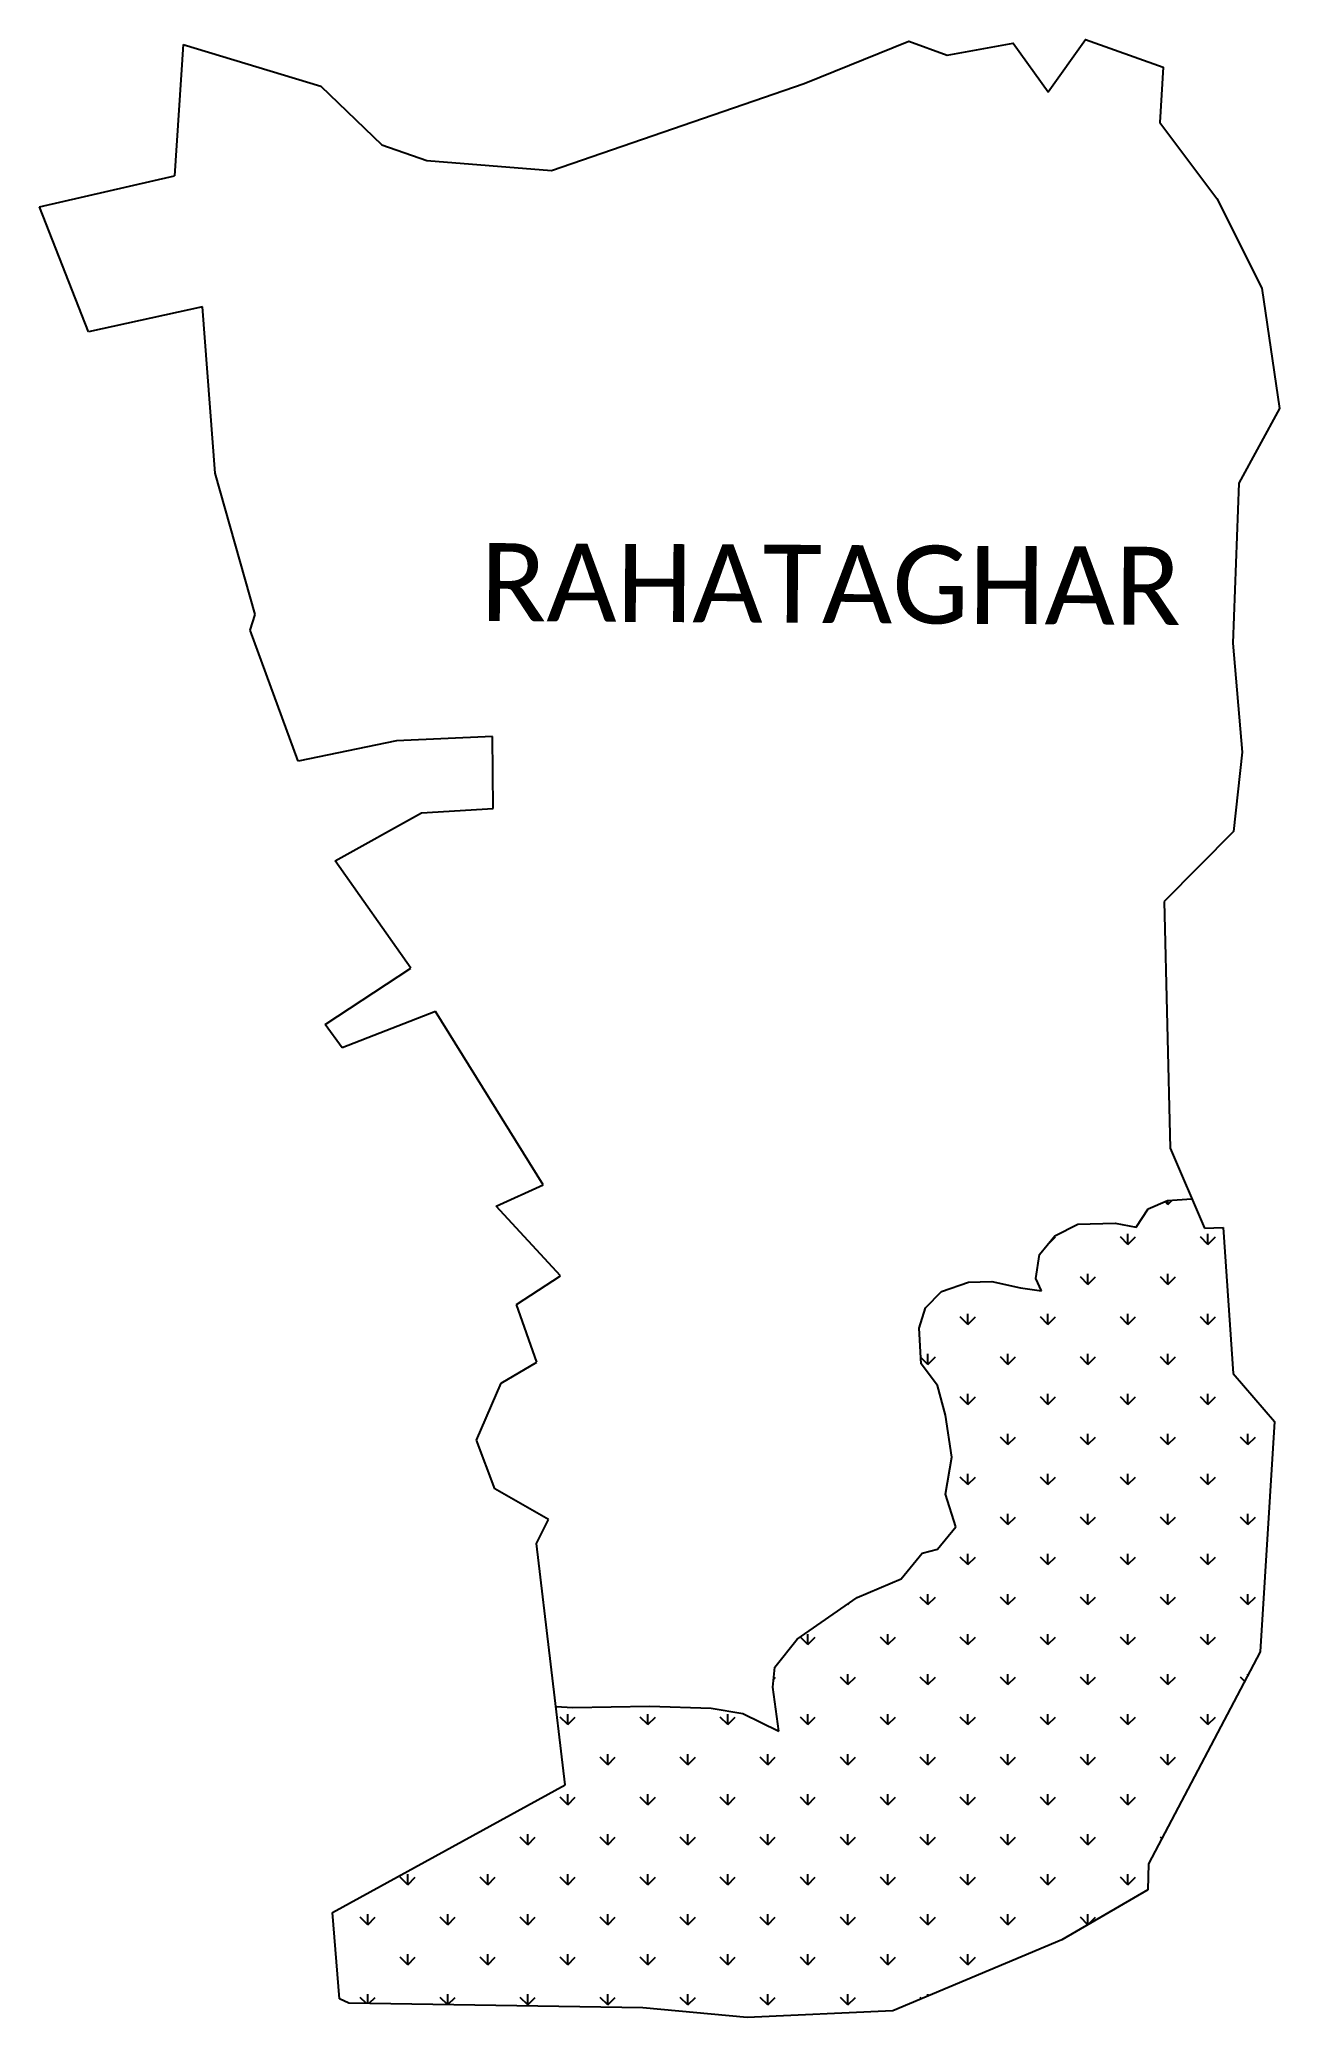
# Model space of a CAD drawing. Header units: metres. Extents: x 315559 to 316672, y 1897158 to 1898933.
import ezdxf

# ---------------------------------------------------------------- set-up
doc = ezdxf.new("R2010")
doc.units = ezdxf.units.M
for name, color, linetype in [('MANGROOVES', 112, 'Continuous'), ('village', 3, 'Continuous'), ('VILLAGE NAME', 250, 'Continuous')]:
    doc.layers.add(name, color=color, linetype=linetype)
doc.styles.get("Standard").update_dxf_attribs({"font": 'simplex.shx'})

msp = doc.modelspace()

# ---------------------------------------------------------------- linework, layer by layer
at = {"color": 3, "flags": 128}
msp.add_lwpolyline([(315688, 1898928.2), (315680.2, 1898810.3)], dxfattribs=at)
at = {"layer": 'MANGROOVES'}
for p, q in [((316543.5, 1897866.7), (316554.2, 1897883.2)), ((316554.2, 1897883.2), (316571.5, 1897890.9)), ((316571.5, 1897890.9), (316593.4, 1897892.4)), ((316470.6, 1897859.1), (316491, 1897869.6)), ((316491, 1897869.6), (316524.7, 1897870.4)), ((316524.7, 1897870.4), (316543.5, 1897866.7)), ((316456.6, 1897842.2), (316470.6, 1897859.1)), ((316453.3, 1897820.8), (316456.6, 1897842.2)), ((316368.6, 1897809.1), (316393, 1897817.5)), ((316393, 1897817.5), (316414, 1897818)), ((316414, 1897818), (316439.7, 1897812.5)), ((316439.7, 1897812.5), (316458.5, 1897809.8)), ((316458.5, 1897809.8), (316453.3, 1897820.8)), ((316348.8, 1897776.3), (316354.4, 1897794.3)), ((316354.4, 1897794.3), (316368.6, 1897809.1)), ((316350.4, 1897744.3), (316348.8, 1897776.3)), ((316365.2, 1897724.7), (316350.4, 1897744.3)), ((316372.3, 1897698.2), (316365.2, 1897724.7)), ((316378.1, 1897660.3), (316372.3, 1897698.2)), ((316372.3, 1897627.1), (316378.1, 1897660.3)), ((316381.6, 1897598), (316372.3, 1897627.1)), ((316365.2, 1897577.9), (316381.6, 1897598)), ((316332.6, 1897551.1), (316351.3, 1897574.4)), ((316351.3, 1897574.4), (316365.2, 1897577.9)), ((316293.1, 1897534.6), (316332.6, 1897551.1)), ((316239.2, 1897497), (316293.1, 1897534.6)), ((316219.2, 1897471.9), (316239.2, 1897497)), ((316217.2, 1897453.9), (316219.2, 1897471.9)), ((316022.4, 1897436.6), (316037.6, 1897435.8)), ((316037.6, 1897435.8), (316106.4, 1897437)), ((316106.4, 1897437), (316161.9, 1897435.1)), ((316222.7, 1897414.4), (316217.2, 1897453.9)), ((316161.9, 1897435.1), (316190.4, 1897430.5)), ((316190.4, 1897430.5), (316222.7, 1897414.4))]:
    msp.add_line(p, q, dxfattribs=at)
at = {"layer": 'MANGROOVES', "linetype": 'Continuous'}
for p, q in [((316572, 1897887.3), (316569.4, 1897890)), ((316572, 1897887.3), (316575.9, 1897891.2)), ((316572, 1897887.3), (316572, 1897891)), ((316464.4, 1897851.6), (316471, 1897858.1)), ((316536.1, 1897851.4), (316529.3, 1897858.1)), ((316536.1, 1897851.4), (316536.1, 1897860.9)), ((316536.1, 1897851.4), (316542.8, 1897858.1)), ((316607.9, 1897851.4), (316601.2, 1897858.1)), ((316607.9, 1897851.4), (316607.9, 1897860.9)), ((316607.9, 1897851.4), (316614.6, 1897858.1)), ((316500.1, 1897815.5), (316493.4, 1897822.2)), ((316500.1, 1897815.5), (316500.1, 1897825)), ((316500.1, 1897815.5), (316506.9, 1897822.2)), ((316572, 1897815.5), (316565.3, 1897822.2)), ((316572, 1897815.5), (316572, 1897825)), ((316572, 1897815.5), (316578.7, 1897822.2)), ((316392.4, 1897779.6), (316385.6, 1897786.3)), ((316392.4, 1897779.6), (316392.4, 1897789.1)), ((316392.4, 1897779.6), (316399.1, 1897786.3)), ((316464.2, 1897779.6), (316457.5, 1897786.3)), ((316464.2, 1897779.6), (316464.2, 1897789.1)), ((316464.2, 1897779.6), (316471, 1897786.3)), ((316536.1, 1897779.6), (316529.3, 1897786.3)), ((316536.1, 1897779.6), (316536.1, 1897789.1)), ((316536.1, 1897779.6), (316542.8, 1897786.3)), ((316607.9, 1897779.6), (316601.2, 1897786.3)), ((316607.9, 1897779.6), (316607.9, 1897789.1)), ((316607.9, 1897779.6), (316614.6, 1897786.3)), ((316356.5, 1897743.6), (316350.1, 1897750)), ((316356.5, 1897743.6), (316356.5, 1897753.2)), ((316356.5, 1897743.6), (316363.2, 1897750.4)), ((316428.3, 1897743.6), (316421.6, 1897750.4)), ((316428.3, 1897743.6), (316428.3, 1897753.2)), ((316428.3, 1897743.6), (316435, 1897750.4)), ((316500.1, 1897743.6), (316493.4, 1897750.4)), ((316500.1, 1897743.6), (316500.1, 1897753.2)), ((316500.1, 1897743.6), (316506.9, 1897750.4)), ((316572, 1897743.6), (316565.3, 1897750.4)), ((316572, 1897743.6), (316572, 1897753.2)), ((316572, 1897743.6), (316578.7, 1897750.4)), ((316392.4, 1897707.7), (316385.6, 1897714.5)), ((316392.4, 1897707.7), (316392.4, 1897717.2)), ((316392.4, 1897707.7), (316399.1, 1897714.5)), ((316464.2, 1897707.7), (316457.5, 1897714.5)), ((316464.2, 1897707.7), (316464.2, 1897717.2)), ((316464.2, 1897707.7), (316471, 1897714.5)), ((316536.1, 1897707.7), (316529.3, 1897714.5)), ((316536.1, 1897707.7), (316536.1, 1897717.2)), ((316536.1, 1897707.7), (316542.8, 1897714.5)), ((316607.9, 1897707.7), (316601.2, 1897714.5)), ((316607.9, 1897707.7), (316607.9, 1897717.2)), ((316607.9, 1897707.7), (316614.6, 1897714.5)), ((316428.3, 1897671.8), (316421.6, 1897678.5)), ((316428.3, 1897671.8), (316428.3, 1897681.3)), ((316428.3, 1897671.8), (316435, 1897678.5)), ((316500.1, 1897671.8), (316493.4, 1897678.5)), ((316500.1, 1897671.8), (316500.1, 1897681.3)), ((316500.1, 1897671.8), (316506.9, 1897678.5)), ((316572, 1897671.8), (316565.3, 1897678.5)), ((316572, 1897671.8), (316572, 1897681.3)), ((316572, 1897671.8), (316578.7, 1897678.5)), ((316643.8, 1897671.8), (316637.1, 1897678.5)), ((316643.8, 1897671.8), (316643.8, 1897681.3)), ((316643.8, 1897671.8), (316650.6, 1897678.5)), ((316392.4, 1897635.9), (316385.6, 1897642.6)), ((316392.4, 1897635.9), (316392.4, 1897645.4)), ((316392.4, 1897635.9), (316399.1, 1897642.6)), ((316464.2, 1897635.9), (316457.5, 1897642.6)), ((316464.2, 1897635.9), (316464.2, 1897645.4)), ((316464.2, 1897635.9), (316471, 1897642.6)), ((316536.1, 1897635.9), (316529.3, 1897642.6)), ((316536.1, 1897635.9), (316536.1, 1897645.4)), ((316536.1, 1897635.9), (316542.8, 1897642.6)), ((316607.9, 1897635.9), (316601.2, 1897642.6)), ((316607.9, 1897635.9), (316607.9, 1897645.4)), ((316607.9, 1897635.9), (316614.6, 1897642.6)), ((316428.3, 1897600), (316421.6, 1897606.7)), ((316428.3, 1897600), (316428.3, 1897609.5)), ((316428.3, 1897600), (316435, 1897606.7)), ((316500.1, 1897600), (316493.4, 1897606.7)), ((316500.1, 1897600), (316500.1, 1897609.5)), ((316500.1, 1897600), (316506.9, 1897606.7)), ((316572, 1897600), (316565.3, 1897606.7)), ((316572, 1897600), (316572, 1897609.5)), ((316572, 1897600), (316578.7, 1897606.7)), ((316643.8, 1897600), (316637.1, 1897606.7)), ((316643.8, 1897600), (316643.8, 1897609.5)), ((316643.8, 1897600), (316650.6, 1897606.7)), ((316392.4, 1897564), (316385.6, 1897570.8)), ((316392.4, 1897564), (316392.4, 1897573.6)), ((316392.4, 1897564), (316399.1, 1897570.8)), ((316464.2, 1897564), (316457.5, 1897570.8)), ((316464.2, 1897564), (316464.2, 1897573.6)), ((316464.2, 1897564), (316471, 1897570.8)), ((316536.1, 1897564), (316529.3, 1897570.8)), ((316536.1, 1897564), (316536.1, 1897573.6)), ((316536.1, 1897564), (316542.8, 1897570.8)), ((316607.9, 1897564), (316601.2, 1897570.8)), ((316607.9, 1897564), (316607.9, 1897573.6)), ((316607.9, 1897564), (316614.6, 1897570.8)), ((316284.6, 1897528.1), (316284.3, 1897528.5)), ((316284.6, 1897528.1), (316286.7, 1897530.2)), ((316284.6, 1897528.1), (316284.6, 1897528.7)), ((316356.5, 1897528.1), (316349.7, 1897534.9)), ((316356.5, 1897528.1), (316356.5, 1897537.6)), ((316356.5, 1897528.1), (316363.2, 1897534.9)), ((316428.3, 1897528.1), (316421.6, 1897534.9)), ((316428.3, 1897528.1), (316428.3, 1897537.6)), ((316428.3, 1897528.1), (316435, 1897534.9)), ((316500.1, 1897528.1), (316493.4, 1897534.9)), ((316500.1, 1897528.1), (316500.1, 1897537.6)), ((316500.1, 1897528.1), (316506.9, 1897534.9)), ((316572, 1897528.1), (316565.3, 1897534.9)), ((316572, 1897528.1), (316572, 1897537.6)), ((316572, 1897528.1), (316578.7, 1897534.9)), ((316643.8, 1897528.1), (316637.1, 1897534.9)), ((316643.8, 1897528.1), (316643.8, 1897537.6)), ((316643.8, 1897528.1), (316650.6, 1897534.9)), ((316248.7, 1897492.2), (316242, 1897498.9)), ((316248.7, 1897492.2), (316248.7, 1897501.7)), ((316248.7, 1897492.2), (316255.4, 1897498.9)), ((316320.5, 1897492.2), (316313.8, 1897498.9)), ((316320.5, 1897492.2), (316320.5, 1897501.7)), ((316320.5, 1897492.2), (316327.3, 1897498.9)), ((316392.4, 1897492.2), (316385.6, 1897498.9)), ((316392.4, 1897492.2), (316392.4, 1897501.7)), ((316392.4, 1897492.2), (316399.1, 1897498.9)), ((316464.2, 1897492.2), (316457.5, 1897498.9)), ((316464.2, 1897492.2), (316464.2, 1897501.7)), ((316464.2, 1897492.2), (316471, 1897498.9)), ((316536.1, 1897492.2), (316529.3, 1897498.9)), ((316536.1, 1897492.2), (316536.1, 1897501.7)), ((316536.1, 1897492.2), (316542.8, 1897498.9)), ((316607.9, 1897492.2), (316601.2, 1897498.9)), ((316607.9, 1897492.2), (316607.9, 1897501.7)), ((316607.9, 1897492.2), (316614.6, 1897498.9)), ((316218.1, 1897461.6), (316219.5, 1897463)), ((316284.6, 1897456.3), (316277.9, 1897463)), ((316284.6, 1897456.3), (316284.6, 1897465.8)), ((316284.6, 1897456.3), (316291.4, 1897463)), ((316356.5, 1897456.3), (316349.7, 1897463)), ((316356.5, 1897456.3), (316356.5, 1897465.8)), ((316356.5, 1897456.3), (316363.2, 1897463)), ((316428.3, 1897456.3), (316421.6, 1897463)), ((316428.3, 1897456.3), (316428.3, 1897465.8)), ((316428.3, 1897456.3), (316435, 1897463)), ((316500.1, 1897456.3), (316493.4, 1897463)), ((316500.1, 1897456.3), (316500.1, 1897465.8)), ((316500.1, 1897456.3), (316506.9, 1897463)), ((316572, 1897456.3), (316565.3, 1897463)), ((316572, 1897456.3), (316572, 1897465.8)), ((316572, 1897456.3), (316578.7, 1897463)), ((316640.8, 1897459.3), (316637.1, 1897463)), ((316643.8, 1897465), (316643.8, 1897465.8)), ((316033.2, 1897420.4), (316026.4, 1897427.1)), ((316033.2, 1897420.4), (316033.2, 1897429.9)), ((316033.2, 1897420.4), (316039.9, 1897427.1)), ((316105, 1897420.4), (316098.3, 1897427.1)), ((316105, 1897420.4), (316105, 1897429.9)), ((316105, 1897420.4), (316111.8, 1897427.1)), ((316176.9, 1897420.4), (316170.1, 1897427.1)), ((316176.9, 1897420.4), (316176.9, 1897429.9)), ((316176.9, 1897420.4), (316183.6, 1897427.1)), ((316248.7, 1897420.4), (316242, 1897427.1)), ((316248.7, 1897420.4), (316248.7, 1897429.9)), ((316248.7, 1897420.4), (316255.4, 1897427.1)), ((316320.5, 1897420.4), (316313.8, 1897427.1)), ((316320.5, 1897420.4), (316320.5, 1897429.9)), ((316320.5, 1897420.4), (316327.3, 1897427.1)), ((316392.4, 1897420.4), (316385.6, 1897427.1)), ((316392.4, 1897420.4), (316392.4, 1897429.9)), ((316392.4, 1897420.4), (316399.1, 1897427.1)), ((316464.2, 1897420.4), (316457.5, 1897427.1)), ((316464.2, 1897420.4), (316464.2, 1897429.9)), ((316464.2, 1897420.4), (316471, 1897427.1)), ((316536.1, 1897420.4), (316529.3, 1897427.1)), ((316536.1, 1897420.4), (316536.1, 1897429.9)), ((316536.1, 1897420.4), (316542.8, 1897427.1)), ((316607.9, 1897420.4), (316601.2, 1897427.1)), ((316607.9, 1897420.4), (316607.9, 1897429.9)), ((316607.9, 1897420.4), (316614.6, 1897427.1)), ((316069.1, 1897384.4), (316062.4, 1897391.2)), ((316069.1, 1897384.4), (316069.1, 1897394)), ((316069.1, 1897384.4), (316075.8, 1897391.2)), ((316140.9, 1897384.4), (316134.2, 1897391.2)), ((316140.9, 1897384.4), (316140.9, 1897394)), ((316140.9, 1897384.4), (316147.7, 1897391.2)), ((316212.8, 1897384.4), (316206, 1897391.2)), ((316212.8, 1897384.4), (316212.8, 1897394)), ((316212.8, 1897384.4), (316219.5, 1897391.2)), ((316284.6, 1897384.4), (316277.9, 1897391.2)), ((316284.6, 1897384.4), (316284.6, 1897394)), ((316284.6, 1897384.4), (316291.4, 1897391.2)), ((316356.5, 1897384.4), (316349.7, 1897391.2)), ((316356.5, 1897384.4), (316356.5, 1897394)), ((316356.5, 1897384.4), (316363.2, 1897391.2)), ((316428.3, 1897384.4), (316421.6, 1897391.2)), ((316428.3, 1897384.4), (316428.3, 1897394)), ((316428.3, 1897384.4), (316435, 1897391.2)), ((316500.1, 1897384.4), (316493.4, 1897391.2)), ((316500.1, 1897384.4), (316500.1, 1897394)), ((316500.1, 1897384.4), (316506.9, 1897391.2)), ((316572, 1897384.4), (316565.3, 1897391.2)), ((316572, 1897384.4), (316572, 1897394)), ((316572, 1897384.4), (316578.7, 1897391.2)), ((316033.2, 1897348.5), (316026.4, 1897355.2)), ((316033.2, 1897348.5), (316033.2, 1897358)), ((316033.2, 1897348.5), (316039.9, 1897355.2)), ((316105, 1897348.5), (316098.3, 1897355.2)), ((316105, 1897348.5), (316105, 1897358)), ((316105, 1897348.5), (316111.8, 1897355.2)), ((316176.9, 1897348.5), (316170.1, 1897355.2)), ((316176.9, 1897348.5), (316176.9, 1897358)), ((316176.9, 1897348.5), (316183.6, 1897355.2)), ((316248.7, 1897348.5), (316242, 1897355.2)), ((316248.7, 1897348.5), (316248.7, 1897358)), ((316248.7, 1897348.5), (316255.4, 1897355.2)), ((316320.5, 1897348.5), (316313.8, 1897355.2)), ((316320.5, 1897348.5), (316320.5, 1897358)), ((316320.5, 1897348.5), (316327.3, 1897355.2)), ((316392.4, 1897348.5), (316385.6, 1897355.2)), ((316392.4, 1897348.5), (316392.4, 1897358)), ((316392.4, 1897348.5), (316399.1, 1897355.2)), ((316464.2, 1897348.5), (316457.5, 1897355.2)), ((316464.2, 1897348.5), (316464.2, 1897358)), ((316464.2, 1897348.5), (316471, 1897355.2)), ((316536.1, 1897348.5), (316529.3, 1897355.2)), ((316536.1, 1897348.5), (316536.1, 1897358)), ((316536.1, 1897348.5), (316542.8, 1897355.2)), ((315997.3, 1897312.6), (315990.5, 1897319.3)), ((315997.3, 1897312.6), (315997.3, 1897322.1)), ((315997.3, 1897312.6), (316004, 1897319.3)), ((316069.1, 1897312.6), (316062.4, 1897319.3)), ((316069.1, 1897312.6), (316069.1, 1897322.1)), ((316069.1, 1897312.6), (316075.8, 1897319.3)), ((316140.9, 1897312.6), (316134.2, 1897319.3)), ((316140.9, 1897312.6), (316140.9, 1897322.1)), ((316140.9, 1897312.6), (316147.7, 1897319.3)), ((316212.8, 1897312.6), (316206, 1897319.3)), ((316212.8, 1897312.6), (316212.8, 1897322.1)), ((316212.8, 1897312.6), (316219.5, 1897319.3)), ((316284.6, 1897312.6), (316277.9, 1897319.3)), ((316284.6, 1897312.6), (316284.6, 1897322.1)), ((316284.6, 1897312.6), (316291.4, 1897319.3)), ((316356.5, 1897312.6), (316349.7, 1897319.3)), ((316356.5, 1897312.6), (316356.5, 1897322.1)), ((316356.5, 1897312.6), (316363.2, 1897319.3)), ((316428.3, 1897312.6), (316421.6, 1897319.3)), ((316428.3, 1897312.6), (316428.3, 1897322.1)), ((316428.3, 1897312.6), (316435, 1897319.3)), ((316500.1, 1897312.6), (316493.4, 1897319.3)), ((316500.1, 1897312.6), (316500.1, 1897322.1)), ((316500.1, 1897312.6), (316506.9, 1897319.3)), ((316566.4, 1897318.2), (316565.3, 1897319.3)), ((315889.5, 1897276.7), (315882.8, 1897283.4)), ((315889.5, 1897276.7), (315889.5, 1897286.2)), ((315889.5, 1897276.7), (315896.2, 1897283.4)), ((315961.3, 1897276.7), (315954.6, 1897283.4)), ((315961.3, 1897276.7), (315961.3, 1897286.2)), ((315961.3, 1897276.7), (315968.1, 1897283.4)), ((316033.2, 1897276.7), (316026.4, 1897283.4)), ((316033.2, 1897276.7), (316033.2, 1897286.2)), ((316033.2, 1897276.7), (316039.9, 1897283.4)), ((316105, 1897276.7), (316098.3, 1897283.4)), ((316105, 1897276.7), (316105, 1897286.2)), ((316105, 1897276.7), (316111.8, 1897283.4)), ((316176.9, 1897276.7), (316170.1, 1897283.4)), ((316176.9, 1897276.7), (316176.9, 1897286.2)), ((316176.9, 1897276.7), (316183.6, 1897283.4)), ((316248.7, 1897276.7), (316242, 1897283.4)), ((316248.7, 1897276.7), (316248.7, 1897286.2)), ((316248.7, 1897276.7), (316255.4, 1897283.4)), ((316320.5, 1897276.7), (316313.8, 1897283.4)), ((316320.5, 1897276.7), (316320.5, 1897286.2)), ((316320.5, 1897276.7), (316327.3, 1897283.4)), ((316392.4, 1897276.7), (316385.6, 1897283.4)), ((316392.4, 1897276.7), (316392.4, 1897286.2)), ((316392.4, 1897276.7), (316399.1, 1897283.4)), ((316464.2, 1897276.7), (316457.5, 1897283.4)), ((316464.2, 1897276.7), (316464.2, 1897286.2)), ((316464.2, 1897276.7), (316471, 1897283.4)), ((316536.1, 1897276.7), (316529.3, 1897283.4)), ((316536.1, 1897276.7), (316536.1, 1897286.2)), ((316536.1, 1897276.7), (316542.8, 1897283.4)), ((315853.6, 1897240.7), (315846.8, 1897247.5)), ((315853.6, 1897240.7), (315853.6, 1897250.3)), ((315853.6, 1897240.7), (315860.3, 1897247.5)), ((315925.4, 1897240.7), (315918.7, 1897247.5)), ((315925.4, 1897240.7), (315925.4, 1897250.3)), ((315925.4, 1897240.7), (315932.1, 1897247.5)), ((315997.3, 1897240.7), (315990.5, 1897247.5)), ((315997.3, 1897240.7), (315997.3, 1897250.3)), ((315997.3, 1897240.7), (316004, 1897247.5)), ((316069.1, 1897240.7), (316062.4, 1897247.5)), ((316069.1, 1897240.7), (316069.1, 1897250.3)), ((316069.1, 1897240.7), (316075.8, 1897247.5)), ((316140.9, 1897240.7), (316134.2, 1897247.5)), ((316140.9, 1897240.7), (316140.9, 1897250.3)), ((316140.9, 1897240.7), (316147.7, 1897247.5)), ((316212.8, 1897240.7), (316206, 1897247.5)), ((316212.8, 1897240.7), (316212.8, 1897250.3)), ((316212.8, 1897240.7), (316219.5, 1897247.5)), ((316284.6, 1897240.7), (316277.9, 1897247.5)), ((316284.6, 1897240.7), (316284.6, 1897250.3)), ((316284.6, 1897240.7), (316291.4, 1897247.5)), ((316356.5, 1897240.7), (316349.7, 1897247.5)), ((316356.5, 1897240.7), (316356.5, 1897250.3)), ((316356.5, 1897240.7), (316363.2, 1897247.5)), ((316428.3, 1897240.7), (316421.6, 1897247.5)), ((316428.3, 1897240.7), (316428.3, 1897250.3)), ((316428.3, 1897240.7), (316435, 1897247.5)), ((316500.1, 1897240.8), (316493.4, 1897247.5)), ((316500.1, 1897240.9), (316500.1, 1897250.3)), ((316500.4, 1897241), (316506.9, 1897247.5)), ((315889.5, 1897204.8), (315882.8, 1897211.6)), ((315889.5, 1897204.8), (315889.5, 1897214.4)), ((315889.5, 1897204.8), (315896.2, 1897211.6)), ((315961.3, 1897204.8), (315954.6, 1897211.6)), ((315961.3, 1897204.8), (315961.3, 1897214.4)), ((315961.3, 1897204.8), (315968.1, 1897211.6)), ((316033.2, 1897204.8), (316026.4, 1897211.6)), ((316033.2, 1897204.8), (316033.2, 1897214.4)), ((316033.2, 1897204.8), (316039.9, 1897211.6)), ((316105, 1897204.8), (316098.3, 1897211.6)), ((316105, 1897204.8), (316105, 1897214.4)), ((316105, 1897204.8), (316111.8, 1897211.6)), ((316176.9, 1897204.8), (316170.1, 1897211.6)), ((316176.9, 1897204.8), (316176.9, 1897214.4)), ((316176.9, 1897204.8), (316183.6, 1897211.6)), ((316248.7, 1897204.8), (316242, 1897211.6)), ((316248.7, 1897204.8), (316248.7, 1897214.4)), ((316248.7, 1897204.8), (316255.4, 1897211.6)), ((316320.5, 1897204.8), (316313.8, 1897211.6)), ((316320.5, 1897204.8), (316320.5, 1897214.4)), ((316320.5, 1897204.8), (316327.3, 1897211.6)), ((316392.4, 1897204.8), (316385.6, 1897211.6)), ((316392.4, 1897204.8), (316392.4, 1897214.4)), ((316392.4, 1897204.8), (316399.1, 1897211.6)), ((315852.2, 1897170.3), (315846.8, 1897175.6)), ((315853.6, 1897170.3), (315853.6, 1897178.4)), ((315854.9, 1897170.3), (315860.3, 1897175.6)), ((315925.2, 1897169.1), (315918.7, 1897175.6)), ((315925.4, 1897169.1), (315925.4, 1897178.4)), ((315925.6, 1897169.1), (315932.1, 1897175.6)), ((315997.3, 1897168.9), (315990.5, 1897175.6)), ((315997.3, 1897168.9), (315997.3, 1897178.4)), ((315997.3, 1897168.9), (316004, 1897175.6)), ((316069.1, 1897168.9), (316062.4, 1897175.6)), ((316069.1, 1897168.9), (316069.1, 1897178.4)), ((316069.1, 1897168.9), (316075.8, 1897175.6)), ((316140.9, 1897168.9), (316134.2, 1897175.6)), ((316140.9, 1897168.9), (316140.9, 1897178.4)), ((316140.9, 1897168.9), (316147.7, 1897175.6)), ((316212.8, 1897168.9), (316206, 1897175.6)), ((316212.8, 1897168.9), (316212.8, 1897178.4)), ((316212.8, 1897168.9), (316219.5, 1897175.6)), ((316284.6, 1897168.9), (316277.9, 1897175.6)), ((316284.6, 1897168.9), (316284.6, 1897178.4)), ((316284.6, 1897168.9), (316291.4, 1897175.6)), ((316350.9, 1897174.4), (316349.7, 1897175.6)), ((316356.5, 1897176.8), (316356.5, 1897178.4))]:
    msp.add_line(p, q, dxfattribs=at)
at = {"layer": 'village', "color": 3}
for p, q in [((315558.9, 1898782.5), (315680.2, 1898810.3)), ((315602.9, 1898670.3), (315558.9, 1898782.5)), ((316656.3, 1898709.5), (316672.1, 1898601.4)), ((315705.1, 1898692.7), (315602.9, 1898670.3)), ((315716.7, 1898543.5), (315705.1, 1898692.7)), ((316672.1, 1898601.4), (316635.7, 1898534.6)), ((315752.4, 1898416.6), (315716.7, 1898543.5)), ((316635.7, 1898534.6), (316630.3, 1898390.9)), ((315748.1, 1898402.6), (315752.4, 1898416.6)), ((315791, 1898284.9), (315748.1, 1898402.6)), ((316630.3, 1898390.9), (316638.8, 1898293.1)), ((315965.6, 1898307.2), (315879.3, 1898303.3)), ((315966.3, 1898242.7), (315965.6, 1898307.2)), ((315879.3, 1898303.3), (315791, 1898284.9)), ((316638.8, 1898293.1), (316630.8, 1898222)), ((315824.4, 1898195.6), (315901.7, 1898238.6)), ((315901.7, 1898238.6), (315966.3, 1898242.7)), ((316630.8, 1898222), (316568.5, 1898159.2)), ((315892.2, 1898099.3), (315824.4, 1898195.6)), ((316568.5, 1898159.2), (316574.1, 1897937.6)), ((315815.3, 1898048.7), (315892.2, 1898099.3)), ((315914.5, 1898060.5), (315830.6, 1898027.8)), ((316011.2, 1897904.7), (315914.5, 1898060.5)), ((315830.6, 1898027.8), (315815.3, 1898048.7)), ((316574.1, 1897937.6), (316604.7, 1897865.9)), ((315969, 1897885.6), (316011.2, 1897904.7)), ((316026.7, 1897823.3), (315969, 1897885.6)), ((316604.7, 1897865.9), (316621.7, 1897866.6)), ((316621.7, 1897866.6), (316630.5, 1897735.5)), ((315987.2, 1897797.3), (316026.7, 1897823.3)), ((316005.5, 1897745.8), (315987.2, 1897797.3)), ((315973.4, 1897726.8), (316005.5, 1897745.8)), ((315951.3, 1897675.8), (315973.4, 1897726.8)), ((316630.5, 1897735.5), (316667.6, 1897692.3)), ((316667.6, 1897692.3), (316654.8, 1897485.8)), ((315967.7, 1897632.1), (315951.3, 1897675.8)), ((316015.9, 1897604.5), (315967.7, 1897632.1)), ((316005.1, 1897583), (316015.9, 1897604.5)), ((316030.7, 1897366.3), (316005.1, 1897583)), ((316654.8, 1897485.8), (316554.6, 1897295.6)), ((315822, 1897251.9), (316030.7, 1897366.3)), ((316554.6, 1897295.6), (316554, 1897272)), ((316554, 1897272), (316476.8, 1897227.4)), ((315828.3, 1897174.3), (315822, 1897251.9)), ((316476.8, 1897227.4), (316325, 1897163.5)), ((315836.6, 1897170.5), (315828.3, 1897174.3)), ((316100.7, 1897166.3), (315836.6, 1897170.5)), ((316194.2, 1897157.6), (316100.7, 1897166.3)), ((316325, 1897163.5), (316194.2, 1897157.6))]:
    msp.add_line(p, q, dxfattribs=at)
msp.add_polyline3d([(315688, 1898928.2, 0), (315811.6, 1898890.9, 0), (315866.3, 1898838.2, 0), (315906.5, 1898824.2, 0), (316018.7, 1898815.1, 0), (316245.3, 1898893.3, 0), (316339.4, 1898931.3, 0), (316373.7, 1898918.6, 0), (316433.1, 1898929.5, 0), (316464.4, 1898885.8, 0), (316497.9, 1898932.6, 0), (316567.6, 1898907.8, 0), (316564.7, 1898858.1, 0), (316616, 1898790.1, 0), (316656.3, 1898709.5, 0), (316656.3, 1898709.5, 0)], dxfattribs=at)

# ---------------------------------------------------------------- texts
at = {"layer": 'VILLAGE NAME', "insert": (315955, 1898480.8), "char_height": 70, "attachment_point": 1, "rotation": 359.6762}
msp.add_mtext_dynamic_manual_height_columns('{\\fCalibri|b0|i0|c0|p34;RAHATAGHAR}', width=1097.028, gutter_width=520.2, heights=[0], dxfattribs=at)

doc.saveas('drawing.dxf')
